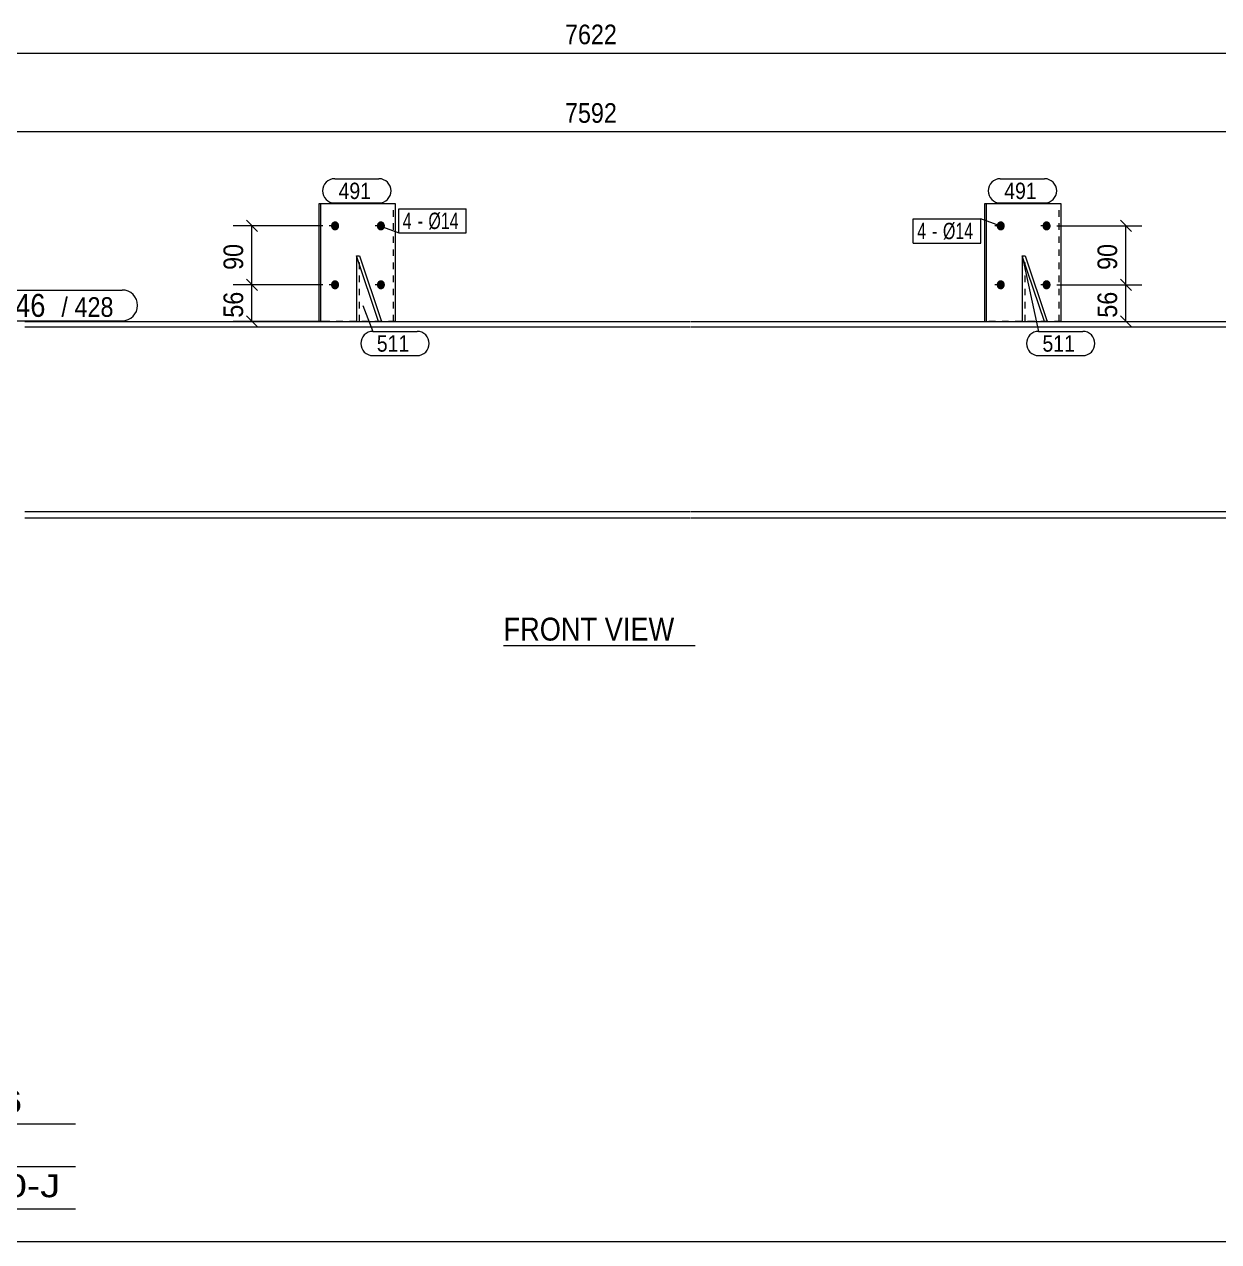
# Model space of a CAD drawing. Header units: millimetres. Extents: x 2 to 579, y 1 to 405.
# Drawn here: x 136.7 to 319.2, y 5 to 191 of the extents above; entities that cross this region are included whole.
import ezdxf

# ---------------------------------------------------------------- set-up
doc = ezdxf.new("R2010")
doc.units = ezdxf.units.MM
doc.linetypes.add('XKITLINE00', pattern=[0])
doc.linetypes.add('XKITLINE01', pattern=[4, 1, -1, 1, -1])
for name, color, linetype, lineweight in [('Bolt', 3, 'Continuous', 0), ('BoltMark', 7, 'Continuous', 0), ('Dimensions', 7, 'Continuous', 0), ('DrawingSheet', 5, 'Continuous', 0), ('OtherObjectType', 7, 'Continuous', 0), ('Part', 2, 'Continuous', 0), ('PartMark', 7, 'Continuous', 0)]:
    doc.layers.add(name, color=color, linetype=linetype, lineweight=lineweight)
doc.styles.add('ARIAL', font='ARIAL.TTF')
doc.styles.add('ARIAL_NARROW', font='ARIALN.TTF')

# ---------------------------------------------------------------- blocks, each defined once
blk = doc.blocks.new('*A4')
at = {"layer": 'Bolt'}
for points in [[(183.53, 160.23), (183.54, 160.27), (183.54, 160.3), (183.54, 160.33), (183.55, 160.37), (183.56, 160.4), (183.57, 160.43), (183.58, 160.46), (183.59, 160.5), (183.61, 160.53), (183.62, 160.56), (183.64, 160.59), (183.65, 160.61), (183.67, 160.64), (183.69, 160.67), (183.71, 160.69), (183.74, 160.72), (183.76, 160.74), (183.78, 160.76), (183.81, 160.78), (183.83, 160.8), (183.86, 160.81), (183.89, 160.83), (183.91, 160.84), (183.94, 160.86), (183.97, 160.87), (184, 160.88), (184.03, 160.88), (184.06, 160.89), (184.09, 160.89), (184.12, 160.9), (184.15, 160.9), (184.18, 160.9), (184.21, 160.89), (184.24, 160.89), (184.27, 160.88), (184.3, 160.88), (184.33, 160.87), (184.36, 160.86), (184.38, 160.84), (184.41, 160.83), (184.44, 160.81), (184.46, 160.8), (184.49, 160.78), (184.52, 160.76), (184.54, 160.74), (184.56, 160.72), (184.58, 160.69), (184.6, 160.67), (184.62, 160.64), (184.64, 160.61), (184.66, 160.59), (184.68, 160.56), (184.69, 160.53), (184.7, 160.5), (184.72, 160.46), (184.73, 160.43), (184.74, 160.4), (184.75, 160.37), (184.75, 160.33), (184.76, 160.3), (184.76, 160.27), (184.76, 160.23), (184.76, 160.2), (184.76, 160.16), (184.76, 160.13), (184.76, 160.09), (184.75, 160.06), (184.75, 160.03), (184.74, 159.99), (184.73, 159.96), (184.72, 159.93), (184.7, 159.9), (184.69, 159.87), (184.68, 159.84), (184.66, 159.81), (184.64, 159.78), (184.62, 159.75), (184.6, 159.73), (184.58, 159.7), (184.56, 159.68), (184.54, 159.66), (184.52, 159.63), (184.49, 159.61), (184.46, 159.6), (184.44, 159.58), (184.41, 159.56), (184.38, 159.55), (184.36, 159.54), (184.33, 159.53), (184.3, 159.52), (184.27, 159.51), (184.24, 159.5), (184.21, 159.5), (184.18, 159.5), (184.15, 159.5), (184.12, 159.5), (184.09, 159.5), (184.06, 159.5), (184.03, 159.51), (184, 159.52), (183.97, 159.53), (183.94, 159.54), (183.91, 159.55), (183.89, 159.56), (183.86, 159.58), (183.83, 159.6), (183.81, 159.61), (183.78, 159.63), (183.76, 159.66), (183.74, 159.68), (183.71, 159.7), (183.69, 159.73), (183.67, 159.75), (183.65, 159.78), (183.64, 159.81), (183.62, 159.84), (183.61, 159.87), (183.59, 159.9), (183.58, 159.93), (183.57, 159.96), (183.56, 159.99), (183.55, 160.03), (183.54, 160.06), (183.54, 160.09), (183.54, 160.13), (183.53, 160.16), (183.53, 160.2)], [(190.54, 160.23), (190.54, 160.27), (190.55, 160.3), (190.55, 160.33), (190.56, 160.37), (190.57, 160.4), (190.58, 160.43), (190.59, 160.46), (190.6, 160.5), (190.61, 160.53), (190.63, 160.56), (190.64, 160.59), (190.66, 160.61), (190.68, 160.64), (190.7, 160.67), (190.72, 160.69), (190.74, 160.72), (190.76, 160.74), (190.79, 160.76), (190.81, 160.78), (190.84, 160.8), (190.86, 160.81), (190.89, 160.83), (190.92, 160.84), (190.95, 160.86), (190.97, 160.87), (191, 160.88), (191.03, 160.88), (191.06, 160.89), (191.09, 160.89), (191.12, 160.9), (191.15, 160.9), (191.18, 160.9), (191.21, 160.89), (191.24, 160.89), (191.27, 160.88), (191.3, 160.88), (191.33, 160.87), (191.36, 160.86), (191.39, 160.84), (191.41, 160.83), (191.44, 160.81), (191.47, 160.8), (191.49, 160.78), (191.52, 160.76), (191.54, 160.74), (191.56, 160.72), (191.59, 160.69), (191.61, 160.67), (191.63, 160.64), (191.65, 160.61), (191.66, 160.59), (191.68, 160.56), (191.69, 160.53), (191.71, 160.5), (191.72, 160.46), (191.73, 160.43), (191.74, 160.4), (191.75, 160.37), (191.75, 160.33), (191.76, 160.3), (191.76, 160.27), (191.76, 160.23), (191.77, 160.2), (191.76, 160.16), (191.76, 160.13), (191.76, 160.09), (191.75, 160.06), (191.75, 160.03), (191.74, 159.99), (191.73, 159.96), (191.72, 159.93), (191.71, 159.9), (191.69, 159.87), (191.68, 159.84), (191.66, 159.81), (191.65, 159.78), (191.63, 159.75), (191.61, 159.73), (191.59, 159.7), (191.56, 159.68), (191.54, 159.66), (191.52, 159.63), (191.49, 159.61), (191.47, 159.6), (191.44, 159.58), (191.41, 159.56), (191.39, 159.55), (191.36, 159.54), (191.33, 159.53), (191.3, 159.52), (191.27, 159.51), (191.24, 159.5), (191.21, 159.5), (191.18, 159.5), (191.15, 159.5), (191.12, 159.5), (191.09, 159.5), (191.06, 159.5), (191.03, 159.51), (191, 159.52), (190.97, 159.53), (190.95, 159.54), (190.92, 159.55), (190.89, 159.56), (190.86, 159.58), (190.84, 159.6), (190.81, 159.61), (190.79, 159.63), (190.76, 159.66), (190.74, 159.68), (190.72, 159.7), (190.7, 159.73), (190.68, 159.75), (190.66, 159.78), (190.64, 159.81), (190.63, 159.84), (190.61, 159.87), (190.6, 159.9), (190.59, 159.93), (190.58, 159.96), (190.57, 159.99), (190.56, 160.03), (190.55, 160.06), (190.55, 160.09), (190.54, 160.13), (190.54, 160.16), (190.54, 160.2)], [(183.53, 151.23), (183.54, 151.27), (183.54, 151.3), (183.54, 151.33), (183.55, 151.37), (183.56, 151.4), (183.57, 151.43), (183.58, 151.46), (183.59, 151.5), (183.61, 151.53), (183.62, 151.56), (183.64, 151.59), (183.65, 151.61), (183.67, 151.64), (183.69, 151.67), (183.71, 151.69), (183.74, 151.72), (183.76, 151.74), (183.78, 151.76), (183.81, 151.78), (183.83, 151.8), (183.86, 151.81), (183.89, 151.83), (183.91, 151.84), (183.94, 151.86), (183.97, 151.87), (184, 151.88), (184.03, 151.88), (184.06, 151.89), (184.09, 151.89), (184.12, 151.9), (184.15, 151.9), (184.18, 151.9), (184.21, 151.89), (184.24, 151.89), (184.27, 151.88), (184.3, 151.88), (184.33, 151.87), (184.36, 151.86), (184.38, 151.84), (184.41, 151.83), (184.44, 151.81), (184.46, 151.8), (184.49, 151.78), (184.52, 151.76), (184.54, 151.74), (184.56, 151.72), (184.58, 151.69), (184.6, 151.67), (184.62, 151.64), (184.64, 151.61), (184.66, 151.59), (184.68, 151.56), (184.69, 151.53), (184.7, 151.5), (184.72, 151.46), (184.73, 151.43), (184.74, 151.4), (184.75, 151.37), (184.75, 151.33), (184.76, 151.3), (184.76, 151.27), (184.76, 151.23), (184.76, 151.2), (184.76, 151.16), (184.76, 151.13), (184.76, 151.09), (184.75, 151.06), (184.75, 151.03), (184.74, 150.99), (184.73, 150.96), (184.72, 150.93), (184.7, 150.9), (184.69, 150.87), (184.68, 150.84), (184.66, 150.81), (184.64, 150.78), (184.62, 150.75), (184.6, 150.73), (184.58, 150.7), (184.56, 150.68), (184.54, 150.66), (184.52, 150.63), (184.49, 150.61), (184.46, 150.6), (184.44, 150.58), (184.41, 150.56), (184.38, 150.55), (184.36, 150.54), (184.33, 150.53), (184.3, 150.52), (184.27, 150.51), (184.24, 150.5), (184.21, 150.5), (184.18, 150.5), (184.15, 150.5), (184.12, 150.5), (184.09, 150.5), (184.06, 150.5), (184.03, 150.51), (184, 150.52), (183.97, 150.53), (183.94, 150.54), (183.91, 150.55), (183.89, 150.56), (183.86, 150.58), (183.83, 150.6), (183.81, 150.61), (183.78, 150.63), (183.76, 150.66), (183.74, 150.68), (183.71, 150.7), (183.69, 150.73), (183.67, 150.75), (183.65, 150.78), (183.64, 150.81), (183.62, 150.84), (183.61, 150.87), (183.59, 150.9), (183.58, 150.93), (183.57, 150.96), (183.56, 150.99), (183.55, 151.03), (183.54, 151.06), (183.54, 151.09), (183.54, 151.13), (183.53, 151.16), (183.53, 151.2)], [(190.54, 151.23), (190.54, 151.27), (190.55, 151.3), (190.55, 151.33), (190.56, 151.37), (190.57, 151.4), (190.58, 151.43), (190.59, 151.46), (190.6, 151.5), (190.61, 151.53), (190.63, 151.56), (190.64, 151.59), (190.66, 151.61), (190.68, 151.64), (190.7, 151.67), (190.72, 151.69), (190.74, 151.72), (190.76, 151.74), (190.79, 151.76), (190.81, 151.78), (190.84, 151.8), (190.86, 151.81), (190.89, 151.83), (190.92, 151.84), (190.95, 151.86), (190.97, 151.87), (191, 151.88), (191.03, 151.88), (191.06, 151.89), (191.09, 151.89), (191.12, 151.9), (191.15, 151.9), (191.18, 151.9), (191.21, 151.89), (191.24, 151.89), (191.27, 151.88), (191.3, 151.88), (191.33, 151.87), (191.36, 151.86), (191.39, 151.84), (191.41, 151.83), (191.44, 151.81), (191.47, 151.8), (191.49, 151.78), (191.52, 151.76), (191.54, 151.74), (191.56, 151.72), (191.59, 151.69), (191.61, 151.67), (191.63, 151.64), (191.65, 151.61), (191.66, 151.59), (191.68, 151.56), (191.69, 151.53), (191.71, 151.5), (191.72, 151.46), (191.73, 151.43), (191.74, 151.4), (191.75, 151.37), (191.75, 151.33), (191.76, 151.3), (191.76, 151.27), (191.76, 151.23), (191.77, 151.2), (191.76, 151.16), (191.76, 151.13), (191.76, 151.09), (191.75, 151.06), (191.75, 151.03), (191.74, 150.99), (191.73, 150.96), (191.72, 150.93), (191.71, 150.9), (191.69, 150.87), (191.68, 150.84), (191.66, 150.81), (191.65, 150.78), (191.63, 150.75), (191.61, 150.73), (191.59, 150.7), (191.56, 150.68), (191.54, 150.66), (191.52, 150.63), (191.49, 150.61), (191.47, 150.6), (191.44, 150.58), (191.41, 150.56), (191.39, 150.55), (191.36, 150.54), (191.33, 150.53), (191.3, 150.52), (191.27, 150.51), (191.24, 150.5), (191.21, 150.5), (191.18, 150.5), (191.15, 150.5), (191.12, 150.5), (191.09, 150.5), (191.06, 150.5), (191.03, 150.51), (191, 150.52), (190.97, 150.53), (190.95, 150.54), (190.92, 150.55), (190.89, 150.56), (190.86, 150.58), (190.84, 150.6), (190.81, 150.61), (190.79, 150.63), (190.76, 150.66), (190.74, 150.68), (190.72, 150.7), (190.7, 150.73), (190.68, 150.75), (190.66, 150.78), (190.64, 150.81), (190.63, 150.84), (190.61, 150.87), (190.6, 150.9), (190.59, 150.93), (190.58, 150.96), (190.57, 150.99), (190.56, 151.03), (190.55, 151.06), (190.55, 151.09), (190.54, 151.13), (190.54, 151.16), (190.54, 151.2)]]:
    blk.add_hatch(color=3, dxfattribs=at).paths.add_polyline_path(points, flags=17)
at = {"layer": 'Bolt', "color": 3, "linetype": 'XKITLINE00', "lineweight": 0}
for p, q in [((184.71, 160.2), (183.26, 160.2)), ((191.71, 160.2), (190.26, 160.2)), ((184.71, 151.2), (183.26, 151.2)), ((191.71, 151.2), (190.26, 151.2))]:
    blk.add_line(p, q, dxfattribs=at)
blk = doc.blocks.new('*A5')
at = {"layer": 'Bolt'}
for points in [[(285.26, 160.23), (285.26, 160.27), (285.26, 160.3), (285.27, 160.33), (285.28, 160.37), (285.28, 160.4), (285.29, 160.43), (285.3, 160.46), (285.32, 160.5), (285.33, 160.53), (285.34, 160.56), (285.36, 160.59), (285.38, 160.61), (285.4, 160.64), (285.42, 160.67), (285.44, 160.69), (285.46, 160.72), (285.48, 160.74), (285.51, 160.76), (285.53, 160.78), (285.56, 160.8), (285.58, 160.81), (285.61, 160.83), (285.64, 160.84), (285.66, 160.86), (285.69, 160.87), (285.72, 160.88), (285.75, 160.88), (285.78, 160.89), (285.81, 160.89), (285.84, 160.9), (285.87, 160.9), (285.9, 160.9), (285.93, 160.89), (285.96, 160.89), (285.99, 160.88), (286.02, 160.88), (286.05, 160.87), (286.08, 160.86), (286.11, 160.84), (286.14, 160.83), (286.16, 160.81), (286.19, 160.8), (286.21, 160.78), (286.24, 160.76), (286.26, 160.74), (286.29, 160.72), (286.31, 160.69), (286.33, 160.67), (286.35, 160.64), (286.37, 160.61), (286.38, 160.59), (286.4, 160.56), (286.41, 160.53), (286.43, 160.5), (286.44, 160.46), (286.45, 160.43), (286.46, 160.4), (286.47, 160.37), (286.48, 160.33), (286.48, 160.3), (286.48, 160.27), (286.49, 160.23), (286.49, 160.2), (286.49, 160.16), (286.48, 160.13), (286.48, 160.09), (286.48, 160.06), (286.47, 160.03), (286.46, 159.99), (286.45, 159.96), (286.44, 159.93), (286.43, 159.9), (286.41, 159.87), (286.4, 159.84), (286.38, 159.81), (286.37, 159.78), (286.35, 159.75), (286.33, 159.73), (286.31, 159.7), (286.29, 159.68), (286.26, 159.66), (286.24, 159.63), (286.21, 159.61), (286.19, 159.6), (286.16, 159.58), (286.14, 159.56), (286.11, 159.55), (286.08, 159.54), (286.05, 159.53), (286.02, 159.52), (285.99, 159.51), (285.96, 159.5), (285.93, 159.5), (285.9, 159.5), (285.87, 159.5), (285.84, 159.5), (285.81, 159.5), (285.78, 159.5), (285.75, 159.51), (285.72, 159.52), (285.69, 159.53), (285.66, 159.54), (285.64, 159.55), (285.61, 159.56), (285.58, 159.58), (285.56, 159.6), (285.53, 159.61), (285.51, 159.63), (285.48, 159.66), (285.46, 159.68), (285.44, 159.7), (285.42, 159.73), (285.4, 159.75), (285.38, 159.78), (285.36, 159.81), (285.34, 159.84), (285.33, 159.87), (285.32, 159.9), (285.3, 159.93), (285.29, 159.96), (285.28, 159.99), (285.28, 160.03), (285.27, 160.06), (285.26, 160.09), (285.26, 160.13), (285.26, 160.16), (285.26, 160.2)], [(292.26, 160.23), (292.27, 160.27), (292.27, 160.3), (292.28, 160.33), (292.28, 160.37), (292.29, 160.4), (292.3, 160.43), (292.31, 160.46), (292.32, 160.5), (292.34, 160.53), (292.35, 160.56), (292.37, 160.59), (292.38, 160.61), (292.4, 160.64), (292.42, 160.67), (292.44, 160.69), (292.46, 160.72), (292.49, 160.74), (292.51, 160.76), (292.54, 160.78), (292.56, 160.8), (292.59, 160.81), (292.61, 160.83), (292.64, 160.84), (292.67, 160.86), (292.7, 160.87), (292.73, 160.88), (292.76, 160.88), (292.79, 160.89), (292.82, 160.89), (292.85, 160.9), (292.88, 160.9), (292.91, 160.9), (292.94, 160.89), (292.97, 160.89), (293, 160.88), (293.03, 160.88), (293.05, 160.87), (293.08, 160.86), (293.11, 160.84), (293.14, 160.83), (293.17, 160.81), (293.19, 160.8), (293.22, 160.78), (293.24, 160.76), (293.27, 160.74), (293.29, 160.72), (293.31, 160.69), (293.33, 160.67), (293.35, 160.64), (293.37, 160.61), (293.39, 160.59), (293.4, 160.56), (293.42, 160.53), (293.43, 160.5), (293.44, 160.46), (293.45, 160.43), (293.46, 160.4), (293.47, 160.37), (293.48, 160.33), (293.48, 160.3), (293.49, 160.27), (293.49, 160.23), (293.49, 160.2), (293.49, 160.16), (293.49, 160.13), (293.48, 160.09), (293.48, 160.06), (293.47, 160.03), (293.46, 159.99), (293.45, 159.96), (293.44, 159.93), (293.43, 159.9), (293.42, 159.87), (293.4, 159.84), (293.39, 159.81), (293.37, 159.78), (293.35, 159.75), (293.33, 159.73), (293.31, 159.7), (293.29, 159.68), (293.27, 159.66), (293.24, 159.63), (293.22, 159.61), (293.19, 159.6), (293.17, 159.58), (293.14, 159.56), (293.11, 159.55), (293.08, 159.54), (293.05, 159.53), (293.03, 159.52), (293, 159.51), (292.97, 159.5), (292.94, 159.5), (292.91, 159.5), (292.88, 159.5), (292.85, 159.5), (292.82, 159.5), (292.79, 159.5), (292.76, 159.51), (292.73, 159.52), (292.7, 159.53), (292.67, 159.54), (292.64, 159.55), (292.61, 159.56), (292.59, 159.58), (292.56, 159.6), (292.54, 159.61), (292.51, 159.63), (292.49, 159.66), (292.46, 159.68), (292.44, 159.7), (292.42, 159.73), (292.4, 159.75), (292.38, 159.78), (292.37, 159.81), (292.35, 159.84), (292.34, 159.87), (292.32, 159.9), (292.31, 159.93), (292.3, 159.96), (292.29, 159.99), (292.28, 160.03), (292.28, 160.06), (292.27, 160.09), (292.27, 160.13), (292.26, 160.16), (292.26, 160.2)], [(285.26, 151.23), (285.26, 151.27), (285.26, 151.3), (285.27, 151.33), (285.28, 151.37), (285.28, 151.4), (285.29, 151.43), (285.3, 151.46), (285.32, 151.5), (285.33, 151.53), (285.34, 151.56), (285.36, 151.59), (285.38, 151.61), (285.4, 151.64), (285.42, 151.67), (285.44, 151.69), (285.46, 151.72), (285.48, 151.74), (285.51, 151.76), (285.53, 151.78), (285.56, 151.8), (285.58, 151.81), (285.61, 151.83), (285.64, 151.84), (285.66, 151.86), (285.69, 151.87), (285.72, 151.88), (285.75, 151.88), (285.78, 151.89), (285.81, 151.89), (285.84, 151.9), (285.87, 151.9), (285.9, 151.9), (285.93, 151.89), (285.96, 151.89), (285.99, 151.88), (286.02, 151.88), (286.05, 151.87), (286.08, 151.86), (286.11, 151.84), (286.14, 151.83), (286.16, 151.81), (286.19, 151.8), (286.21, 151.78), (286.24, 151.76), (286.26, 151.74), (286.29, 151.72), (286.31, 151.69), (286.33, 151.67), (286.35, 151.64), (286.37, 151.61), (286.38, 151.59), (286.4, 151.56), (286.41, 151.53), (286.43, 151.5), (286.44, 151.46), (286.45, 151.43), (286.46, 151.4), (286.47, 151.37), (286.48, 151.33), (286.48, 151.3), (286.48, 151.27), (286.49, 151.23), (286.49, 151.2), (286.49, 151.16), (286.48, 151.13), (286.48, 151.09), (286.48, 151.06), (286.47, 151.03), (286.46, 150.99), (286.45, 150.96), (286.44, 150.93), (286.43, 150.9), (286.41, 150.87), (286.4, 150.84), (286.38, 150.81), (286.37, 150.78), (286.35, 150.75), (286.33, 150.73), (286.31, 150.7), (286.29, 150.68), (286.26, 150.66), (286.24, 150.63), (286.21, 150.61), (286.19, 150.6), (286.16, 150.58), (286.14, 150.56), (286.11, 150.55), (286.08, 150.54), (286.05, 150.53), (286.02, 150.52), (285.99, 150.51), (285.96, 150.5), (285.93, 150.5), (285.9, 150.5), (285.87, 150.5), (285.84, 150.5), (285.81, 150.5), (285.78, 150.5), (285.75, 150.51), (285.72, 150.52), (285.69, 150.53), (285.66, 150.54), (285.64, 150.55), (285.61, 150.56), (285.58, 150.58), (285.56, 150.6), (285.53, 150.61), (285.51, 150.63), (285.48, 150.66), (285.46, 150.68), (285.44, 150.7), (285.42, 150.73), (285.4, 150.75), (285.38, 150.78), (285.36, 150.81), (285.34, 150.84), (285.33, 150.87), (285.32, 150.9), (285.3, 150.93), (285.29, 150.96), (285.28, 150.99), (285.28, 151.03), (285.27, 151.06), (285.26, 151.09), (285.26, 151.13), (285.26, 151.16), (285.26, 151.2)], [(292.26, 151.23), (292.27, 151.27), (292.27, 151.3), (292.28, 151.33), (292.28, 151.37), (292.29, 151.4), (292.3, 151.43), (292.31, 151.46), (292.32, 151.5), (292.34, 151.53), (292.35, 151.56), (292.37, 151.59), (292.38, 151.61), (292.4, 151.64), (292.42, 151.67), (292.44, 151.69), (292.46, 151.72), (292.49, 151.74), (292.51, 151.76), (292.54, 151.78), (292.56, 151.8), (292.59, 151.81), (292.61, 151.83), (292.64, 151.84), (292.67, 151.86), (292.7, 151.87), (292.73, 151.88), (292.76, 151.88), (292.79, 151.89), (292.82, 151.89), (292.85, 151.9), (292.88, 151.9), (292.91, 151.9), (292.94, 151.89), (292.97, 151.89), (293, 151.88), (293.03, 151.88), (293.05, 151.87), (293.08, 151.86), (293.11, 151.84), (293.14, 151.83), (293.17, 151.81), (293.19, 151.8), (293.22, 151.78), (293.24, 151.76), (293.27, 151.74), (293.29, 151.72), (293.31, 151.69), (293.33, 151.67), (293.35, 151.64), (293.37, 151.61), (293.39, 151.59), (293.4, 151.56), (293.42, 151.53), (293.43, 151.5), (293.44, 151.46), (293.45, 151.43), (293.46, 151.4), (293.47, 151.37), (293.48, 151.33), (293.48, 151.3), (293.49, 151.27), (293.49, 151.23), (293.49, 151.2), (293.49, 151.16), (293.49, 151.13), (293.48, 151.09), (293.48, 151.06), (293.47, 151.03), (293.46, 150.99), (293.45, 150.96), (293.44, 150.93), (293.43, 150.9), (293.42, 150.87), (293.4, 150.84), (293.39, 150.81), (293.37, 150.78), (293.35, 150.75), (293.33, 150.73), (293.31, 150.7), (293.29, 150.68), (293.27, 150.66), (293.24, 150.63), (293.22, 150.61), (293.19, 150.6), (293.17, 150.58), (293.14, 150.56), (293.11, 150.55), (293.08, 150.54), (293.05, 150.53), (293.03, 150.52), (293, 150.51), (292.97, 150.5), (292.94, 150.5), (292.91, 150.5), (292.88, 150.5), (292.85, 150.5), (292.82, 150.5), (292.79, 150.5), (292.76, 150.51), (292.73, 150.52), (292.7, 150.53), (292.67, 150.54), (292.64, 150.55), (292.61, 150.56), (292.59, 150.58), (292.56, 150.6), (292.54, 150.61), (292.51, 150.63), (292.49, 150.66), (292.46, 150.68), (292.44, 150.7), (292.42, 150.73), (292.4, 150.75), (292.38, 150.78), (292.37, 150.81), (292.35, 150.84), (292.34, 150.87), (292.32, 150.9), (292.31, 150.93), (292.3, 150.96), (292.29, 150.99), (292.28, 151.03), (292.28, 151.06), (292.27, 151.09), (292.27, 151.13), (292.26, 151.16), (292.26, 151.2)]]:
    blk.add_hatch(color=3, dxfattribs=at).paths.add_polyline_path(points, flags=17)
at = {"layer": 'Bolt', "color": 3, "linetype": 'XKITLINE00', "lineweight": 0}
for p, q in [((286.43, 160.2), (284.98, 160.2)), ((293.44, 160.2), (291.99, 160.2)), ((286.43, 151.2), (284.98, 151.2)), ((293.44, 151.2), (291.99, 151.2))]:
    blk.add_line(p, q, dxfattribs=at)
blk = doc.blocks.new('*A6')
at = {"layer": 'Part', "color": 2, "linetype": 'XKITLINE00', "lineweight": 0}
for p, q in [((136.72, 145.6), (238.34, 145.6)), ((238.44, 145.6), (340.07, 145.6)), ((238.34, 144.7), (136.72, 144.7)), ((340.07, 144.7), (238.44, 144.7)), ((238.34, 116.5), (136.72, 116.5)), ((136.72, 115.6), (238.34, 115.6)), ((340.07, 116.5), (238.44, 116.5)), ((238.44, 115.6), (340.07, 115.6))]:
    blk.add_line(p, q, dxfattribs=at)
blk = doc.blocks.new('*A11')
at = {"layer": 'Part', "color": 2, "linetype": 'XKITLINE00', "lineweight": 0}
for p, q in [((181.72, 163.6), (193.34, 163.6)), ((181.72, 145.6), (181.72, 163.6)), ((181.96, 145.6), (181.96, 163.6)), ((193.34, 163.6), (193.34, 145.6))]:
    blk.add_line(p, q, dxfattribs=at)
at = {"layer": 'Part', "color": 7, "linetype": 'XKITLINE01', "lineweight": 0}
for p, q in [((193.1, 145.6), (193.1, 163.6)), ((193.34, 145.6), (181.72, 145.6))]:
    blk.add_line(p, q, dxfattribs=at)
blk = doc.blocks.new('*A12')
at = {"layer": 'Part', "color": 2, "linetype": 'XKITLINE00', "lineweight": 0}
for p, q in [((190.81, 145.6), (187.43, 155.6)), ((187.43, 155.6), (187.43, 145.6)), ((187.43, 155.6), (187.87, 155.6)), ((187.87, 155.6), (191.25, 145.6))]:
    blk.add_line(p, q, dxfattribs=at)
at = {"layer": 'Part', "color": 7, "linetype": 'XKITLINE01', "lineweight": 0}
for p, q in [((187.87, 145.6), (187.87, 155.6)), ((191.25, 145.6), (187.43, 145.6))]:
    blk.add_line(p, q, dxfattribs=at)
blk = doc.blocks.new('*A13')
at = {"layer": 'Part', "color": 2, "linetype": 'XKITLINE00', "lineweight": 0}
for p, q in [((283.44, 163.6), (295.07, 163.6)), ((283.44, 145.6), (283.44, 163.6)), ((283.68, 145.6), (283.68, 163.6)), ((295.07, 163.6), (295.07, 145.6))]:
    blk.add_line(p, q, dxfattribs=at)
at = {"layer": 'Part', "color": 7, "linetype": 'XKITLINE01', "lineweight": 0}
for p, q in [((294.82, 145.6), (294.82, 163.6)), ((295.07, 145.6), (283.44, 145.6))]:
    blk.add_line(p, q, dxfattribs=at)
blk = doc.blocks.new('*A14')
at = {"layer": 'Part', "color": 2, "linetype": 'XKITLINE00', "lineweight": 0}
for p, q in [((292.54, 145.6), (289.16, 155.6)), ((289.16, 155.6), (289.16, 145.6)), ((289.16, 155.6), (289.59, 155.6)), ((289.59, 155.6), (292.98, 145.6))]:
    blk.add_line(p, q, dxfattribs=at)
at = {"layer": 'Part', "color": 7, "linetype": 'XKITLINE01', "lineweight": 0}
for p, q in [((289.59, 145.6), (289.59, 155.6)), ((292.98, 145.6), (289.16, 145.6))]:
    blk.add_line(p, q, dxfattribs=at)
blk = doc.blocks.new('*A31')
at = {"layer": 'DrawingSheet', "color": 5, "linetype": 'XKITLINE00', "lineweight": 0}
blk.add_line((5, 5), (579, 5), dxfattribs=at)
blk = doc.blocks.new('*A35')
at = {"layer": 'OtherObjectType', "color": 6, "linetype": 'XKITLINE00', "lineweight": 0}
for p, q in [((94.5, 23), (144.5, 23)), ((94.5, 16.5), (144.5, 16.5)), ((94.5, 10), (144.5, 10))]:
    blk.add_line(p, q, dxfattribs=at)
at = {"layer": 'OtherObjectType', "color": 6, "style": 'ARIAL_NARROW'}
for s, width, p in [('MARK:', 1.275, (95.27, 24.58)), ('2-R46', 1.525501, (119.69, 24.65)), ('QTY:', 1.275, (94.5, 18.19)), ('1', 1.525501, (113.99, 18.05)), ('DESC.:', 1.275, (94.29, 11.63)), ('IPE300-J', 1.525501, (117, 11.79))]:
    blk.add_text(s, height=3.5, dxfattribs=dict(at, width=width)).set_placement(p)
blk = doc.blocks.new('*A39')
at = {"layer": 'Dimensions', "color": 7, "linetype": 'XKITLINE00', "lineweight": 0}
blk.add_line((59.51, 186.6), (387.97, 186.6), dxfattribs=at)
at = {"layer": 'Dimensions', "color": 3, "style": 'ARIAL', "width": 0.85}
blk.add_text('7622', height=3, dxfattribs=at).set_placement((219.29, 187.95))
blk = doc.blocks.new('*A41')
at = {"layer": 'Dimensions', "color": 7, "linetype": 'XKITLINE00', "lineweight": 0}
blk.add_line((61.01, 174.6), (386.47, 174.6), dxfattribs=at)
at = {"layer": 'Dimensions', "color": 3, "style": 'ARIAL', "width": 0.85}
blk.add_text('7592', height=3, dxfattribs=at).set_placement((219.29, 175.95))
blk = doc.blocks.new('*A45')
at = {"layer": 'Dimensions', "color": 7, "linetype": 'XKITLINE00', "lineweight": 0}
for p, q in [((182.26, 151.2), (168.6, 151.2)), ((170.6, 152.05), (172.3, 150.35)), ((171.45, 145.6), (171.45, 151.2)), ((182.26, 145.6), (168.6, 145.6)), ((170.6, 146.45), (172.3, 144.75))]:
    blk.add_line(p, q, dxfattribs=at)
at = {"layer": 'Dimensions', "color": 3}
for p in [(171.45, 151.2), (171.45, 145.6)]:
    blk.add_point(p, dxfattribs=at)
at = {"layer": 'Dimensions', "color": 3, "style": 'ARIAL', "width": 0.85}
blk.add_text('56', height=3, rotation=90.0002, dxfattribs=at).set_placement((170.1, 146.17))
blk = doc.blocks.new('*A46')
at = {"layer": 'Dimensions', "color": 7, "linetype": 'XKITLINE00', "lineweight": 0}
for p, q in [((182.26, 160.2), (168.6, 160.2)), ((170.6, 161.05), (172.3, 159.35)), ((171.45, 151.2), (171.45, 160.2)), ((182.26, 151.2), (168.6, 151.2)), ((170.6, 152.05), (172.3, 150.35))]:
    blk.add_line(p, q, dxfattribs=at)
at = {"layer": 'Dimensions', "color": 3}
for p in [(171.45, 160.2), (171.45, 151.2)]:
    blk.add_point(p, dxfattribs=at)
at = {"layer": 'Dimensions', "color": 3, "style": 'ARIAL', "width": 0.85}
blk.add_text('90', height=3, rotation=90.0002, dxfattribs=at).set_placement((170.1, 153.47))
blk = doc.blocks.new('*A47')
at = {"layer": 'Dimensions', "color": 7, "linetype": 'XKITLINE00', "lineweight": 0}
for p, q in [((294.44, 151.2), (307.41, 151.2)), ((304.17, 152.05), (305.86, 150.35)), ((305.01, 145.6), (305.01, 151.2)), ((294.44, 145.6), (307.41, 145.6)), ((304.17, 146.45), (305.86, 144.75))]:
    blk.add_line(p, q, dxfattribs=at)
at = {"layer": 'Dimensions', "color": 3}
for p in [(305.01, 151.2), (305.01, 145.6)]:
    blk.add_point(p, dxfattribs=at)
at = {"layer": 'Dimensions', "color": 3, "style": 'ARIAL', "width": 0.85}
blk.add_text('56', height=3, rotation=90.0002, dxfattribs=at).set_placement((303.66, 146.17))
blk = doc.blocks.new('*A48')
at = {"layer": 'Dimensions', "color": 7, "linetype": 'XKITLINE00', "lineweight": 0}
for p, q in [((294.44, 160.2), (307.41, 160.2)), ((304.17, 161.05), (305.86, 159.35)), ((305.01, 151.2), (305.01, 160.2)), ((294.44, 151.2), (307.41, 151.2)), ((304.17, 152.05), (305.86, 150.35))]:
    blk.add_line(p, q, dxfattribs=at)
at = {"layer": 'Dimensions', "color": 3}
for p in [(305.01, 160.2), (305.01, 151.2)]:
    blk.add_point(p, dxfattribs=at)
at = {"layer": 'Dimensions', "color": 3, "style": 'ARIAL', "width": 0.85}
blk.add_text('90', height=3, rotation=90.0002, dxfattribs=at).set_placement((303.66, 153.47))
blk = doc.blocks.new('*A55')
at = {"layer": 'BoltMark', "color": 7, "linetype": 'XKITLINE00', "lineweight": 0}
for p, q in [((272.51, 161.27), (282.81, 161.27)), ((272.51, 157.57), (272.51, 161.27)), ((282.81, 157.57), (282.81, 161.27)), ((285.71, 160.2), (282.81, 161.27)), ((272.51, 157.57), (282.81, 157.57))]:
    blk.add_line(p, q, dxfattribs=at)
at = {"layer": 'BoltMark', "color": 3, "style": 'ARIAL_NARROW', "width": 0.85}
for s, p in [('4', (273.11, 158.17)), ('Ø14', (277.04, 158.17)), ('-', (275.38, 158.17))]:
    blk.add_text(s, height=2.5, dxfattribs=at).set_placement(p)
blk = doc.blocks.new('*A56')
at = {"layer": 'BoltMark', "color": 7, "linetype": 'XKITLINE00', "lineweight": 0}
for p, q in [((193.89, 162.82), (204.18, 162.82)), ((193.89, 159.12), (193.89, 162.82)), ((204.18, 159.12), (204.18, 162.82)), ((190.99, 160.2), (193.89, 159.12)), ((193.89, 159.12), (204.18, 159.12))]:
    blk.add_line(p, q, dxfattribs=at)
at = {"layer": 'BoltMark', "color": 3, "style": 'ARIAL_NARROW', "width": 0.85}
for s, p in [('4', (194.49, 159.72)), ('Ø14', (198.42, 159.72)), ('-', (196.76, 159.72))]:
    blk.add_text(s, height=2.5, dxfattribs=at).set_placement(p)
blk = doc.blocks.new('*A61')
at = {"layer": 'PartMark', "color": 7, "linetype": 'XKITLINE00', "lineweight": 0}
for p, q in [((184.09, 167.4), (190.85, 167.4)), ((184.09, 163.7), (190.85, 163.7))]:
    blk.add_line(p, q, dxfattribs=at)
for centre, start, end in [((184.09, 165.55), 90, 270), ((190.85, 165.55), 270, 90)]:
    blk.add_arc(centre, 1.85, start, end, dxfattribs=at)
at = {"layer": 'PartMark', "color": 3, "style": 'ARIAL', "width": 0.85}
blk.add_text('491', height=2.5, dxfattribs=at).set_placement((184.69, 164.3))
blk = doc.blocks.new('*A62')
at = {"layer": 'PartMark', "color": 7, "linetype": 'XKITLINE00', "lineweight": 0}
for p, q in [((188.38, 148.02), (189.93, 144.08)), ((189.93, 144.08), (196.69, 144.08)), ((189.93, 140.38), (196.69, 140.38))]:
    blk.add_line(p, q, dxfattribs=at)
for centre, start, end in [((189.93, 142.23), 90, 270), ((196.69, 142.23), 270, 90)]:
    blk.add_arc(centre, 1.85, start, end, dxfattribs=at)
at = {"layer": 'PartMark', "color": 3, "style": 'ARIAL', "width": 0.85}
blk.add_text('511', height=2.5, dxfattribs=at).set_placement((190.53, 140.98))
blk = doc.blocks.new('*A63')
at = {"layer": 'PartMark', "color": 7, "linetype": 'XKITLINE00', "lineweight": 0}
for p, q in [((285.81, 167.4), (292.57, 167.4)), ((285.81, 163.7), (292.57, 163.7))]:
    blk.add_line(p, q, dxfattribs=at)
for centre, start, end in [((285.81, 165.55), 90, 270), ((292.57, 165.55), 270, 90)]:
    blk.add_arc(centre, 1.85, start, end, dxfattribs=at)
at = {"layer": 'PartMark', "color": 3, "style": 'ARIAL', "width": 0.85}
blk.add_text('491', height=2.5, dxfattribs=at).set_placement((286.41, 164.3))
blk = doc.blocks.new('*A64')
at = {"layer": 'PartMark', "color": 7, "linetype": 'XKITLINE00', "lineweight": 0}
for p, q in [((289.16, 155.6), (291.65, 144.08)), ((291.65, 144.08), (298.41, 144.08)), ((291.65, 140.38), (298.41, 140.38))]:
    blk.add_line(p, q, dxfattribs=at)
for centre, start, end in [((291.65, 142.23), 90, 270), ((298.41, 142.23), 270, 90)]:
    blk.add_arc(centre, 1.85, start, end, dxfattribs=at)
at = {"layer": 'PartMark', "color": 3, "style": 'ARIAL', "width": 0.85}
blk.add_text('511', height=2.5, dxfattribs=at).set_placement((292.25, 140.98))
blk = doc.blocks.new('*A65')
at = {"layer": 'PartMark', "color": 7, "linetype": 'XKITLINE00', "lineweight": 0}
for p, q in [((127.97, 150.4), (151.62, 150.4)), ((127.97, 145.7), (151.62, 145.7))]:
    blk.add_line(p, q, dxfattribs=at)
for centre, start, end in [((127.97, 148.05), 90, 270), ((151.62, 148.05), 270, 90)]:
    blk.add_arc(centre, 2.35, start, end, dxfattribs=at)
at = {"layer": 'PartMark', "color": 1, "style": 'ARIAL', "width": 0.85}
blk.add_text('2-R46', height=3.5, dxfattribs=at).set_placement((128.57, 146.3))
at = {"layer": 'PartMark', "color": 3, "style": 'ARIAL', "width": 0.85}
for s, p in [('/', (142.33, 146.3)), ('428', (144.34, 146.3))]:
    blk.add_text(s, height=3, dxfattribs=at).set_placement(p)
blk = doc.blocks.new('*A67')
at = {"layer": 'OtherObjectType', "color": 7, "linetype": 'XKITLINE00', "lineweight": 0}
blk.add_line((209.89, 96.09), (239.19, 96.09), dxfattribs=at)
at = {"layer": 'OtherObjectType', "color": 7, "style": 'ARIAL', "width": 0.85}
blk.add_text('FRONT VIEW', height=3.5, dxfattribs=at).set_placement((209.89, 96.84))

msp = doc.modelspace()

# ---------------------------------------------------------------- block references
at = {"lineweight": 0}
for name in ['*A31', '*A39', '*A41', '*A61', '*A63', '*A11', '*A56', '*A13', '*A46', '*A4', '*A55', '*A5', '*A48', '*A12', '*A14', '*A64', '*A45', '*A47', '*A65', '*A62', '*A67', '*A35']:
    msp.add_blockref(name, (0, 0), dxfattribs=at)
at = {"layer": 'Part', "lineweight": 0}
msp.add_blockref('*A6', (0, 0), dxfattribs=at)

doc.saveas('drawing.dxf')
